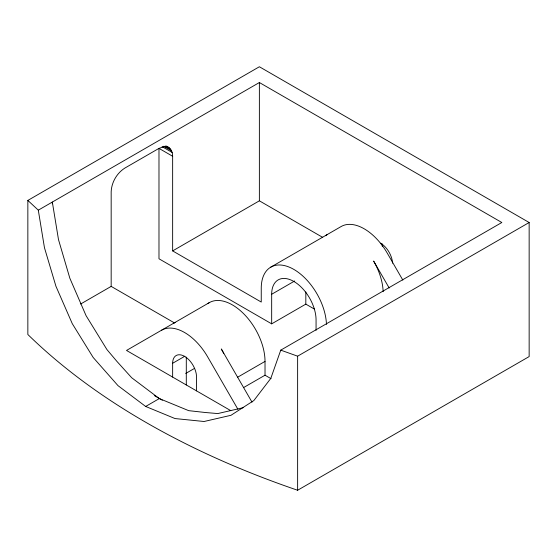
<?xml version="1.0" encoding="UTF-8"?>
<svg xmlns="http://www.w3.org/2000/svg" width="557" height="557" viewBox="0 0 557 557"><rect width="100%" height="100%" fill="white"/><g stroke="black" fill="none" stroke-linecap="round" stroke-linejoin="round"><path stroke-width="0.84" d="M38.301 210.163L259.374 82.527L501.829 222.508L280.756 350.144L270.806 378.384L253.86 400.532L230.988 415.292L204.064 421.496L174.995 418.551L145.662 406.457L118.007 385.653L93.193 357.49L72.271 323.659L55.937 286.263L44.456 247.705L38.301 210.163L27.85 200.423L259.374 66.756L529.15 222.508L529.15 356.577L297.626 490.244A765.569 442 0 0 1 27.85 334.492L27.85 200.423M80.633 304.018L111.17 286.389L174.25 322.802M166.48 146.178C170.637 147.709 172.844 151.97 172.642 156.266L172.642 250.901L259.374 200.819L322.684 237.373M209.335 302.625L126.509 350.444L230.765 410.641M270.799 267.137L341.149 226.525A46.127 26.632 60 0 1 387.275 253.157L402.843 280.115M314.601 309.198L305.821 304.129L271.67 323.847L271.67 294.27L294.681 280.986M172.642 377.075L172.642 363.275L184.861 356.222M185.704 373.475L194.616 368.337M145.662 406.457L159.323 398.568L188.684 410.655L205.422 412.514L217.794 413.566L243.131 407.717M237.554 377.263L265.021 361.409A46.127 26.632 60 0 0 244.008 314.078A46.127 26.632 60 0 0 208.04 303.468M280.756 350.144L297.626 356.181L529.15 222.508M243.486 387.637L265.021 375.209L271.015 378.669M168.639 147.417L164.211 146.561L158.982 148.378L124.831 168.096C116.852 173.157 111.567 182.306 111.17 191.754L111.17 286.389M154.268 395.519L162.338 400.232M165.861 146.004L169.815 148.294M165.06 146.115L170.811 149.436M163.688 146.261L171.598 150.829M162.108 146.637L172.176 152.451M172.642 156.266L158.982 148.378L158.982 258.782L271.67 323.847M172.642 250.901L261.247 302.054L261.247 288.254A46.127 26.632 60 0 1 293.212 269.052A46.127 26.632 60 0 1 326.458 324.397M159.323 398.568L131.696 377.75L116.942 361.43L106.923 349.559L86.077 315.687L69.848 278.235L58.492 239.601L52.33 202.066L52.33 203.806M389.183 287.997L373.615 261.045A46.127 26.632 60 0 1 383.146 291.673M252.008 402.14L221.317 348.974A46.127 26.632 60 0 1 223.754 353.528M237.916 409.277L207.657 356.863A46.127 26.632 60 0 0 161.53 330.231M382.311 243.952L382.311 246.535M316.063 330.343L316.063 319.906A31.394 18.123 60 0 0 293.866 281.459A31.394 18.123 60 0 0 271.67 294.27M305.821 291.952L305.821 304.129M297.626 356.181L297.626 490.244M265.021 361.409L265.021 375.209M259.374 82.527L259.374 200.819M196.544 390.882L196.544 377.075A16.905 9.761 60 0 0 184.59 356.376A16.905 9.761 60 0 0 172.642 363.275M186.296 357.128L186.296 384.964M325.573 235.722A46.127 26.632 60 0 1 327.488 234.413M173.888 323.178A46.127 26.632 60 0 1 175.183 322.343M380.605 243.207A16.905 9.761 60 0 1 392.539 263.183"/></g></svg>
